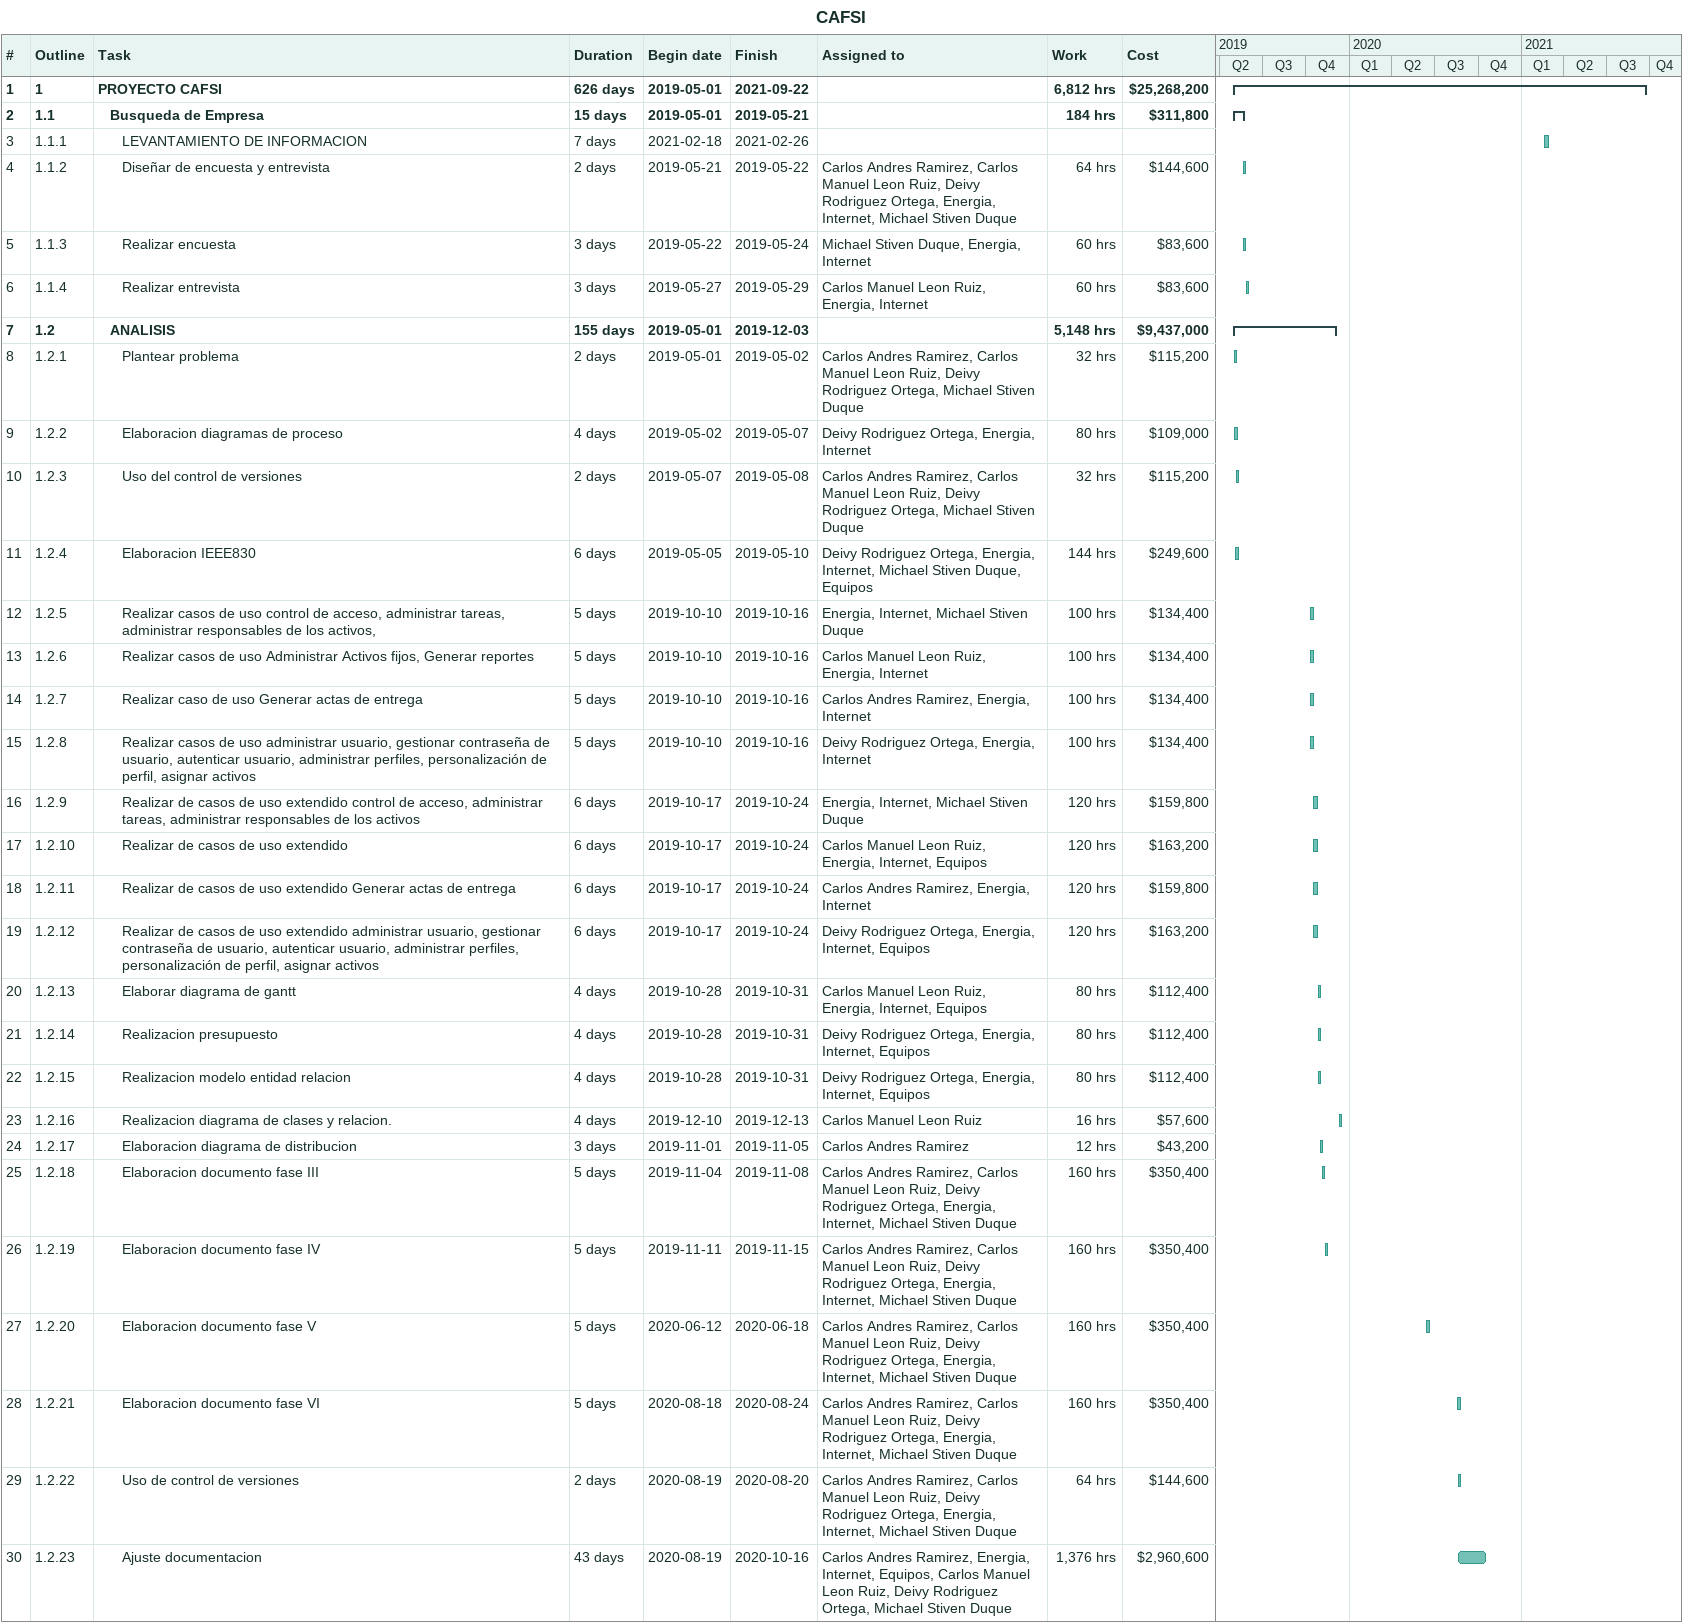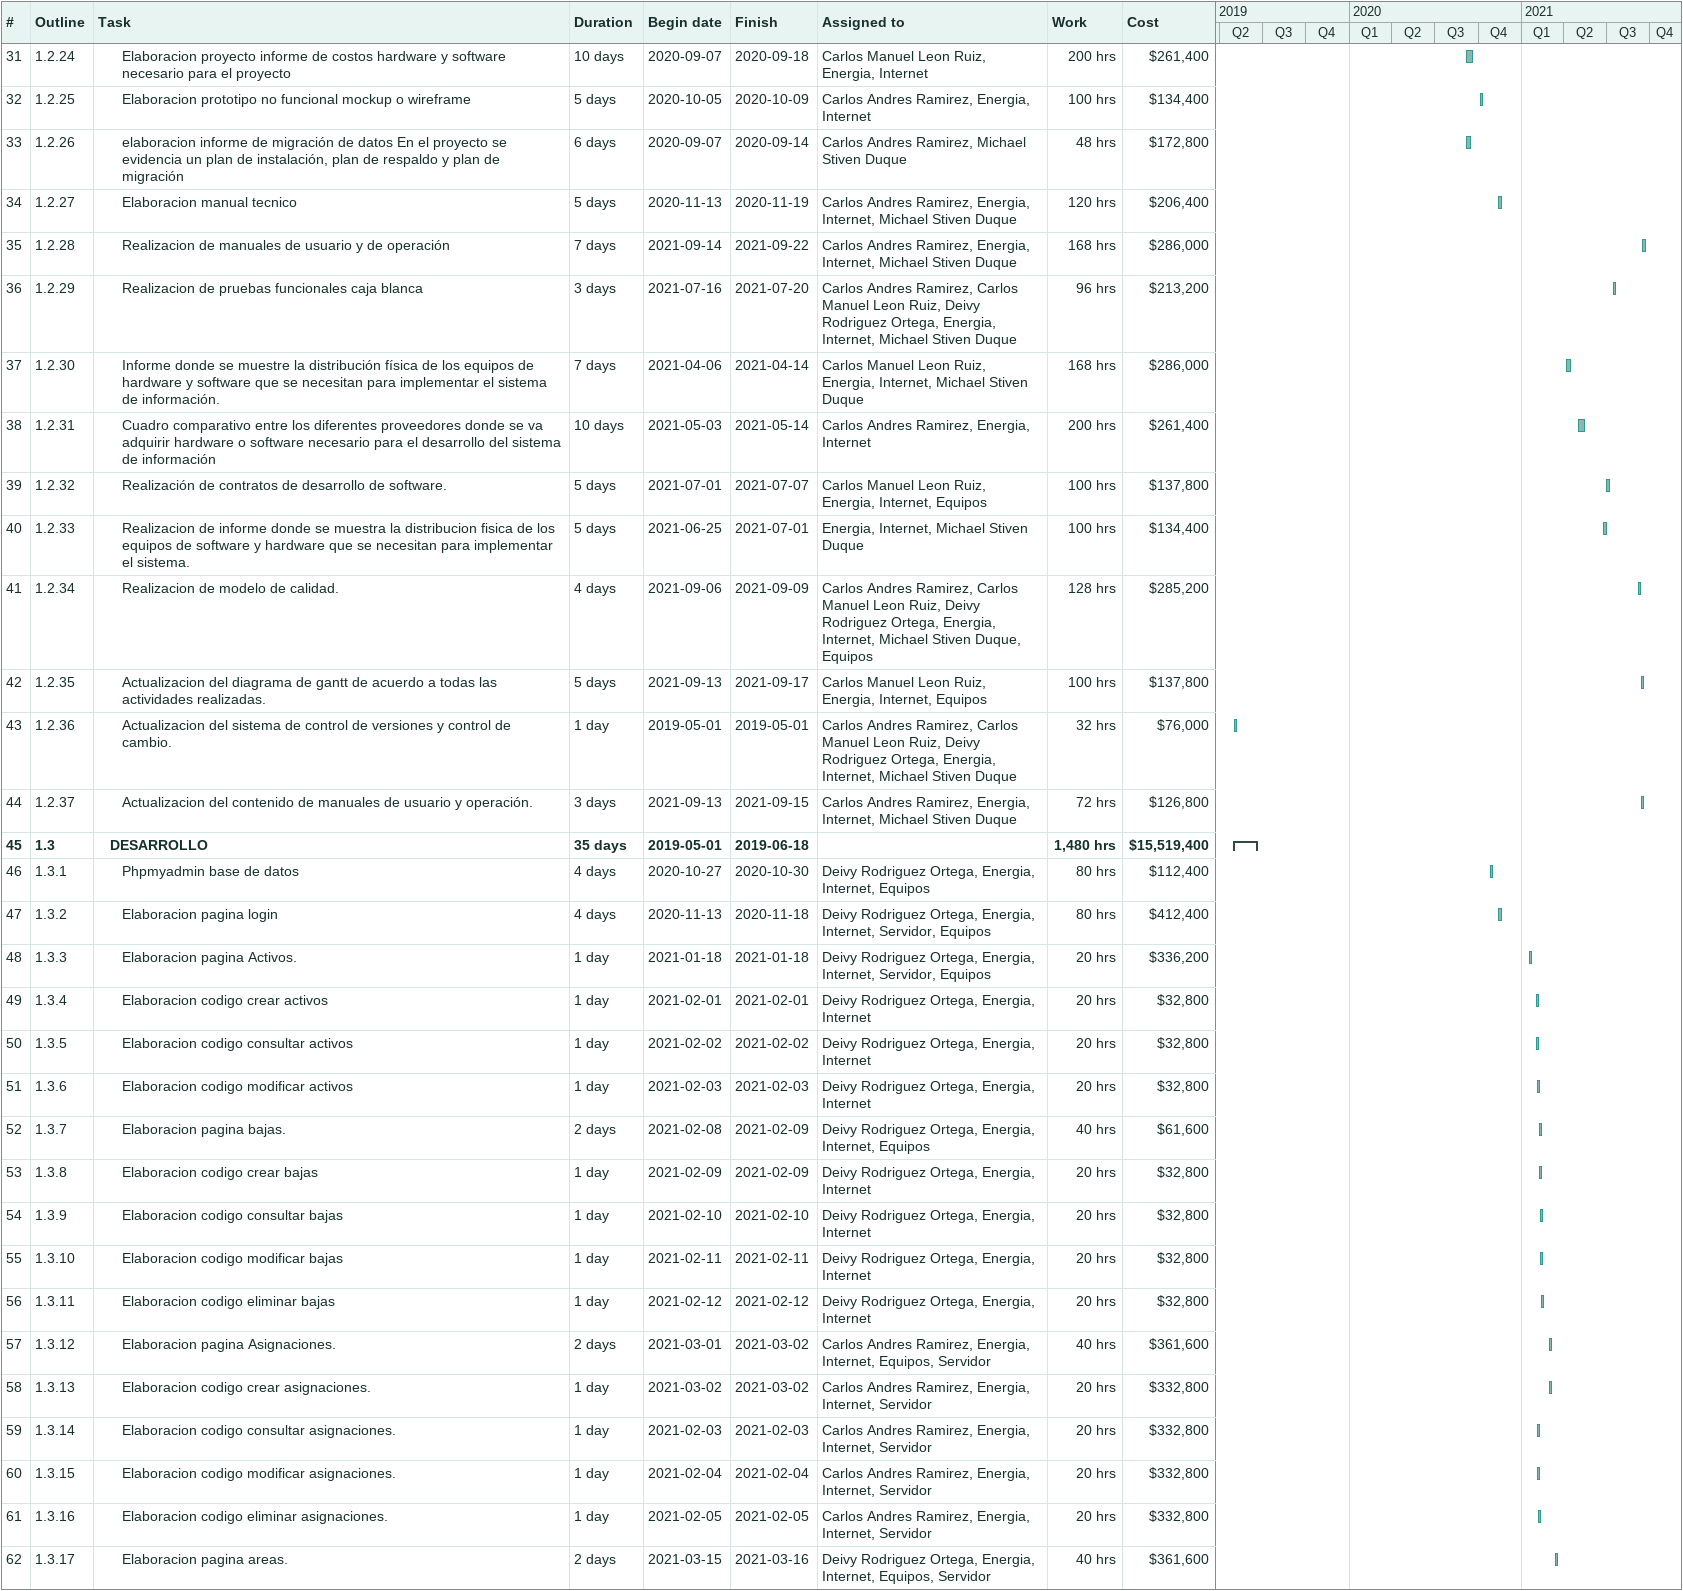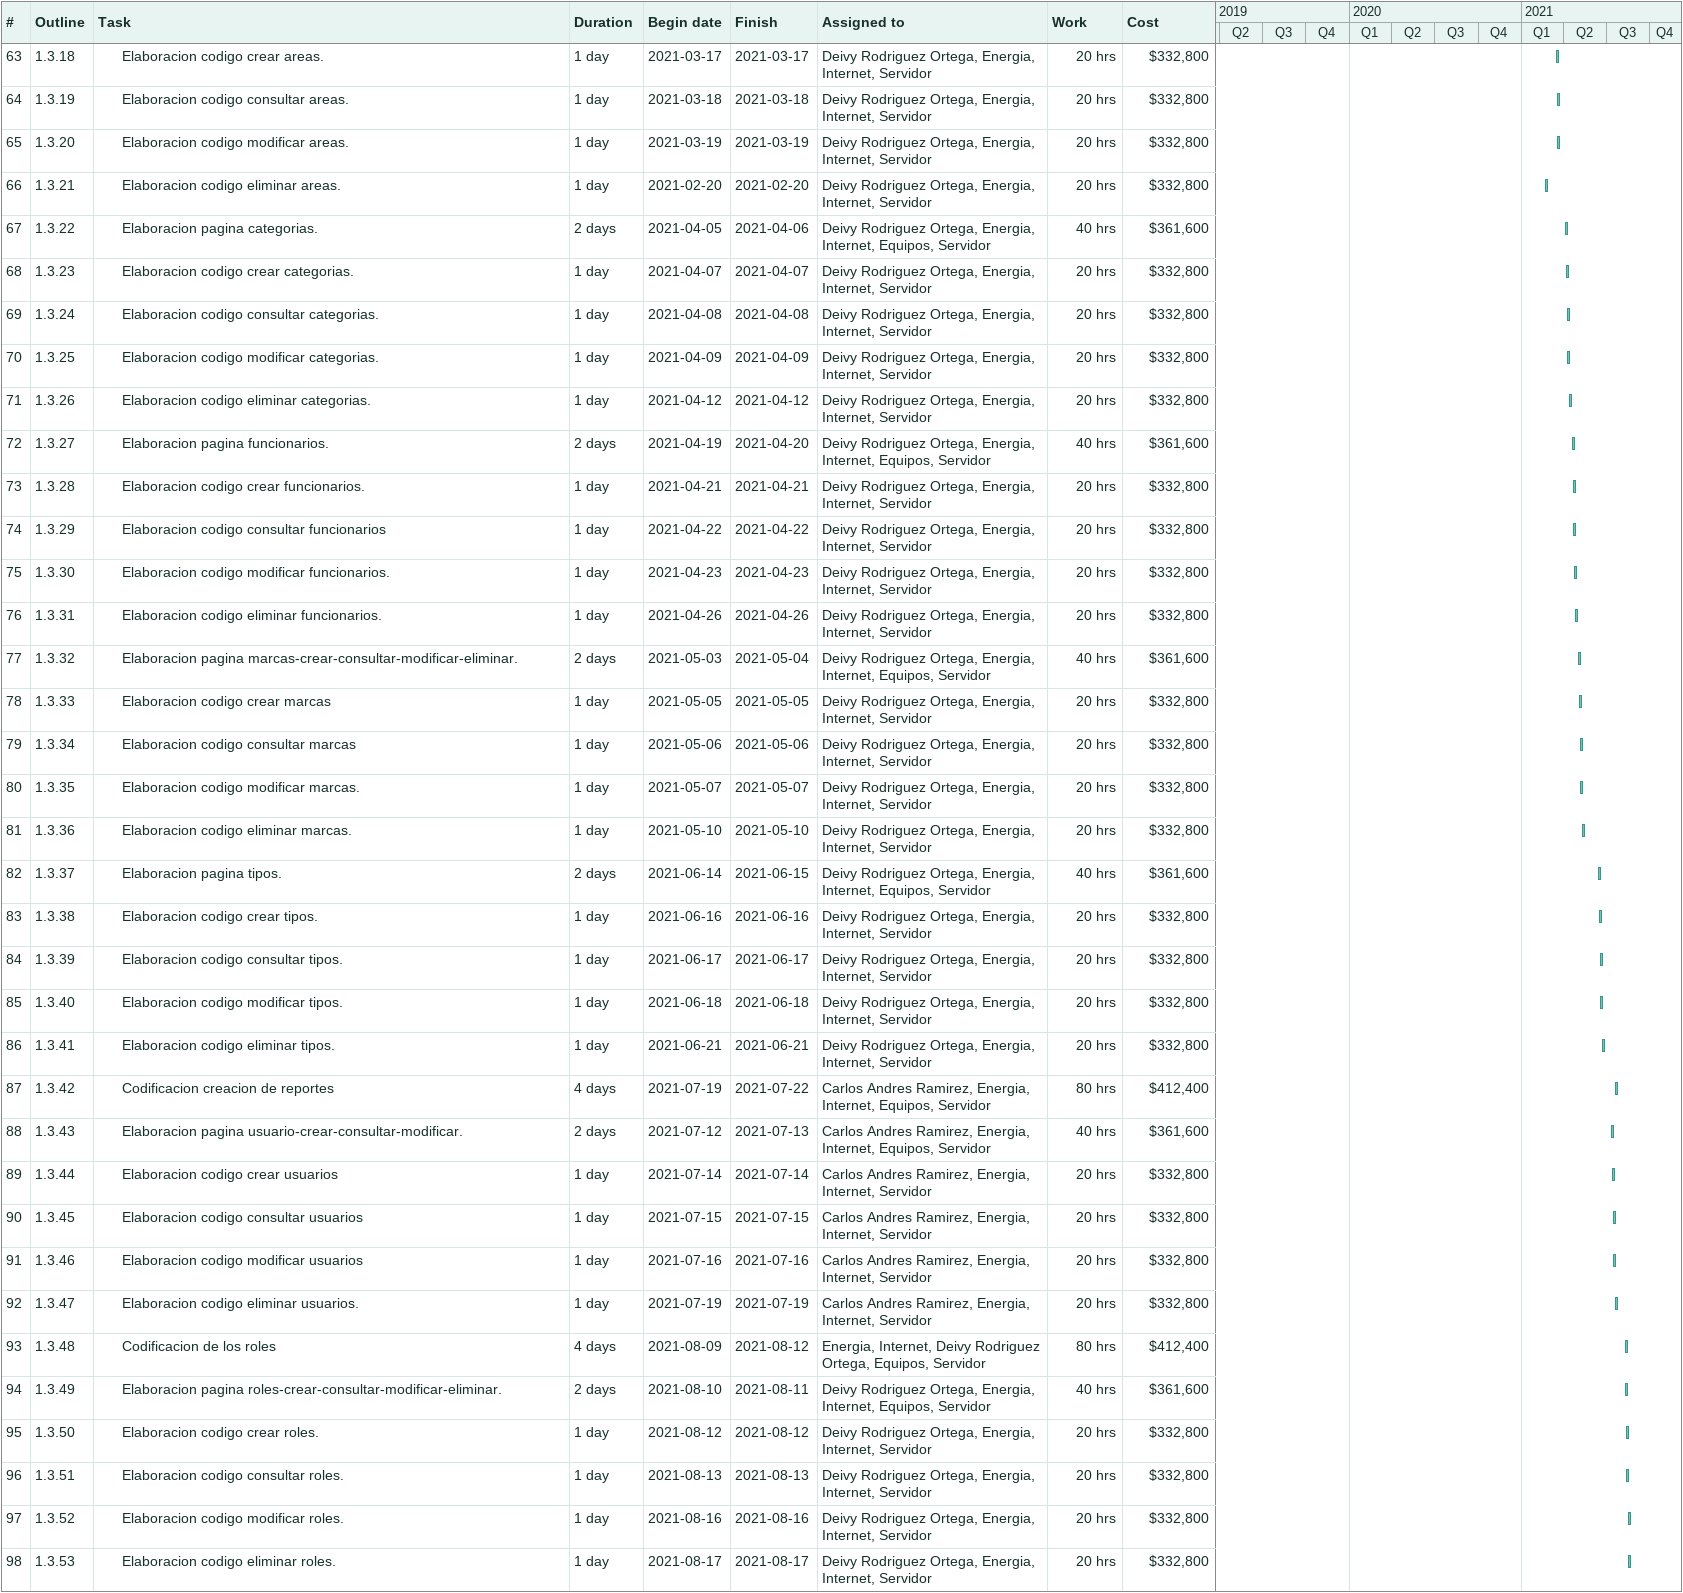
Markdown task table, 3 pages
CAFSI

| ID | WBS | Task | Duration | Start | Finish | Resources | Work (h) | Cost ($) |
|---|---|---|---|---|---|---|---|---|
| 1 | 1 | **PROYECTO CAFSI** | 626d | 2019-05-01 | 2021-09-22 |  | 6812 | 25268200 |
| 2 | 1.1 | **Busqueda de Empresa** | 15d | 2019-05-01 | 2019-05-21 |  | 184 | 311800 |
| 3 | 1.1.1 | LEVANTAMIENTO DE INFORMACION | 7d | 2021-02-18 | 2021-02-26 |  |  |  |
| 4 | 1.1.2 | Diseñar de encuesta y entrevista | 2d | 2019-05-21 | 2019-05-22 | Carlos Andres Ramirez, Carlos Manuel Leon Ruiz, Deivy Rodriguez Ortega, Energia, Internet, Michael Stiven Duque | 64 | 144600 |
| 5 | 1.1.3 | Realizar encuesta | 3d | 2019-05-22 | 2019-05-24 | Michael Stiven Duque, Energia, Internet | 60 | 83600 |
| 6 | 1.1.4 | Realizar entrevista | 3d | 2019-05-27 | 2019-05-29 | Carlos Manuel Leon Ruiz, Energia, Internet | 60 | 83600 |
| 7 | 1.2 | **ANALISIS** | 155d | 2019-05-01 | 2019-12-03 |  | 5148 | 9437000 |
| 8 | 1.2.1 | Plantear problema | 2d | 2019-05-01 | 2019-05-02 | Carlos Andres Ramirez, Carlos Manuel Leon Ruiz, Deivy Rodriguez Ortega, Michael Stiven Duque | 32 | 115200 |
| 9 | 1.2.2 | Elaboracion diagramas de proceso | 4d | 2019-05-02 | 2019-05-07 | Deivy Rodriguez Ortega, Energia, Internet | 80 | 109000 |
| 10 | 1.2.3 | Uso del control de versiones | 2d | 2019-05-07 | 2019-05-08 | Carlos Andres Ramirez, Carlos Manuel Leon Ruiz, Deivy Rodriguez Ortega, Michael Stiven Duque | 32 | 115200 |
| 11 | 1.2.4 | Elaboracion IEEE830 | 6d | 2019-05-05 | 2019-05-10 | Deivy Rodriguez Ortega, Energia, Internet, Michael Stiven Duque, Equipos | 144 | 249600 |
| 12 | 1.2.5 | Realizar casos de uso control de acceso, administrar tareas, administrar responsables de los activos, | 5d | 2019-10-10 | 2019-10-16 | Energia, Internet, Michael Stiven Duque | 100 | 134400 |
| 13 | 1.2.6 | Realizar casos de uso Administrar Activos fijos, Generar reportes | 5d | 2019-10-10 | 2019-10-16 | Carlos Manuel Leon Ruiz, Energia, Internet | 100 | 134400 |
| 14 | 1.2.7 | Realizar caso de uso Generar actas de entrega | 5d | 2019-10-10 | 2019-10-16 | Carlos Andres Ramirez, Energia, Internet | 100 | 134400 |
| 15 | 1.2.8 | Realizar casos de uso administrar usuario, gestionar contraseña de usuario, autenticar usuario, administrar perfiles, personalización de perfil, asignar activos | 5d | 2019-10-10 | 2019-10-16 | Deivy Rodriguez Ortega, Energia, Internet | 100 | 134400 |
| 16 | 1.2.9 | Realizar de casos de uso extendido control de acceso, administrar tareas, administrar responsables de los activos | 6d | 2019-10-17 | 2019-10-24 | Energia, Internet, Michael Stiven Duque | 120 | 159800 |
| 17 | 1.2.10 | Realizar de casos de uso extendido | 6d | 2019-10-17 | 2019-10-24 | Carlos Manuel Leon Ruiz, Energia, Internet, Equipos | 120 | 163200 |
| 18 | 1.2.11 | Realizar de casos de uso extendido Generar actas de entrega | 6d | 2019-10-17 | 2019-10-24 | Carlos Andres Ramirez, Energia, Internet | 120 | 159800 |
| 19 | 1.2.12 | Realizar de casos de uso extendido administrar usuario, gestionar contraseña de usuario, autenticar usuario, administrar perfiles, personalización de perfil, asignar activos | 6d | 2019-10-17 | 2019-10-24 | Deivy Rodriguez Ortega, Energia, Internet, Equipos | 120 | 163200 |
| 20 | 1.2.13 | Elaborar diagrama de gantt | 4d | 2019-10-28 | 2019-10-31 | Carlos Manuel Leon Ruiz, Energia, Internet, Equipos | 80 | 112400 |
| 21 | 1.2.14 | Realizacion presupuesto | 4d | 2019-10-28 | 2019-10-31 | Deivy Rodriguez Ortega, Energia, Internet, Equipos | 80 | 112400 |
| 22 | 1.2.15 | Realizacion modelo entidad relacion | 4d | 2019-10-28 | 2019-10-31 | Deivy Rodriguez Ortega, Energia, Internet, Equipos | 80 | 112400 |
| 23 | 1.2.16 | Realizacion diagrama de clases y relacion. | 4d | 2019-12-10 | 2019-12-13 | Carlos Manuel Leon Ruiz | 16 | 57600 |
| 24 | 1.2.17 | Elaboracion diagrama de distribucion | 3d | 2019-11-01 | 2019-11-05 | Carlos Andres Ramirez | 12 | 43200 |
| 25 | 1.2.18 | Elaboracion documento fase III | 5d | 2019-11-04 | 2019-11-08 | Carlos Andres Ramirez, Carlos Manuel Leon Ruiz, Deivy Rodriguez Ortega, Energia, Internet, Michael Stiven Duque | 160 | 350400 |
| 26 | 1.2.19 | Elaboracion documento fase IV | 5d | 2019-11-11 | 2019-11-15 | Carlos Andres Ramirez, Carlos Manuel Leon Ruiz, Deivy Rodriguez Ortega, Energia, Internet, Michael Stiven Duque | 160 | 350400 |
| 27 | 1.2.20 | Elaboracion documento fase V | 5d | 2020-06-12 | 2020-06-18 | Carlos Andres Ramirez, Carlos Manuel Leon Ruiz, Deivy Rodriguez Ortega, Energia, Internet, Michael Stiven Duque | 160 | 350400 |
| 28 | 1.2.21 | Elaboracion documento fase VI | 5d | 2020-08-18 | 2020-08-24 | Carlos Andres Ramirez, Carlos Manuel Leon Ruiz, Deivy Rodriguez Ortega, Energia, Internet, Michael Stiven Duque | 160 | 350400 |
| 29 | 1.2.22 | Uso de control de versiones | 2d | 2020-08-19 | 2020-08-20 | Carlos Andres Ramirez, Carlos Manuel Leon Ruiz, Deivy Rodriguez Ortega, Energia, Internet, Michael Stiven Duque | 64 | 144600 |
| 30 | 1.2.23 | Ajuste documentacion | 43d | 2020-08-19 | 2020-10-16 | Carlos Andres Ramirez, Energia, Internet, Equipos, Carlos Manuel Leon Ruiz, Deivy Rodriguez Ortega, Michael Stiven Duque | 1376 | 2960600 |
| 31 | 1.2.24 | Elaboracion proyecto informe de costos hardware y software necesario para el proyecto | 10d | 2020-09-07 | 2020-09-18 | Carlos Manuel Leon Ruiz, Energia, Internet | 200 | 261400 |
| 32 | 1.2.25 | Elaboracion prototipo no funcional mockup o wireframe | 5d | 2020-10-05 | 2020-10-09 | Carlos Andres Ramirez, Energia, Internet | 100 | 134400 |
| 33 | 1.2.26 | elaboracion informe de migración de datos En el proyecto se evidencia un plan de instalación, plan de respaldo y plan de migración | 6d | 2020-09-07 | 2020-09-14 | Carlos Andres Ramirez, Michael Stiven Duque | 48 | 172800 |
| 34 | 1.2.27 | Elaboracion manual tecnico | 5d | 2020-11-13 | 2020-11-19 | Carlos Andres Ramirez, Energia, Internet, Michael Stiven Duque | 120 | 206400 |
| 35 | 1.2.28 | Realizacion de manuales de usuario y de operación | 7d | 2021-09-14 | 2021-09-22 | Carlos Andres Ramirez, Energia, Internet, Michael Stiven Duque | 168 | 286000 |
| 36 | 1.2.29 | Realizacion de pruebas funcionales caja blanca | 3d | 2021-07-16 | 2021-07-20 | Carlos Andres Ramirez, Carlos Manuel Leon Ruiz, Deivy Rodriguez Ortega, Energia, Internet, Michael Stiven Duque | 96 | 213200 |
| 37 | 1.2.30 | Informe donde se muestre la distribución física de los equipos de hardware y software que se necesitan para implementar el sistema de información. | 7d | 2021-04-06 | 2021-04-14 | Carlos Manuel Leon Ruiz, Energia, Internet, Michael Stiven Duque | 168 | 286000 |
| 38 | 1.2.31 | Cuadro comparativo entre los diferentes proveedores donde se va adquirir hardware o software necesario para el desarrollo del sistema de información | 10d | 2021-05-03 | 2021-05-14 | Carlos Andres Ramirez, Energia, Internet | 200 | 261400 |
| 39 | 1.2.32 | Realización de contratos de desarrollo de software. | 5d | 2021-07-01 | 2021-07-07 | Carlos Manuel Leon Ruiz, Energia, Internet, Equipos | 100 | 137800 |
| 40 | 1.2.33 | Realizacion de informe donde se muestra la distribucion fisica de los equipos de software y hardware que se necesitan para implementar el sistema. | 5d | 2021-06-25 | 2021-07-01 | Energia, Internet, Michael Stiven Duque | 100 | 134400 |
| 41 | 1.2.34 | Realizacion de modelo de calidad. | 4d | 2021-09-06 | 2021-09-09 | Carlos Andres Ramirez, Carlos Manuel Leon Ruiz, Deivy Rodriguez Ortega, Energia, Internet, Michael Stiven Duque, Equipos | 128 | 285200 |
| 42 | 1.2.35 | Actualizacion del diagrama de gantt de acuerdo a todas las actividades realizadas. | 5d | 2021-09-13 | 2021-09-17 | Carlos Manuel Leon Ruiz, Energia, Internet, Equipos | 100 | 137800 |
| 43 | 1.2.36 | Actualizacion del sistema de control de versiones y control de cambio. | 1d | 2019-05-01 | 2019-05-01 | Carlos Andres Ramirez, Carlos Manuel Leon Ruiz, Deivy Rodriguez Ortega, Energia, Internet, Michael Stiven Duque | 32 | 76000 |
| 44 | 1.2.37 | Actualizacion del contenido de manuales de usuario y operación. | 3d | 2021-09-13 | 2021-09-15 | Carlos Andres Ramirez, Energia, Internet, Michael Stiven Duque | 72 | 126800 |
| 45 | 1.3 | **DESARROLLO** | 35d | 2019-05-01 | 2019-06-18 |  | 1480 | 15519400 |
| 46 | 1.3.1 | Phpmyadmin base de datos | 4d | 2020-10-27 | 2020-10-30 | Deivy Rodriguez Ortega, Energia, Internet, Equipos | 80 | 112400 |
| 47 | 1.3.2 | Elaboracion pagina login | 4d | 2020-11-13 | 2020-11-18 | Deivy Rodriguez Ortega, Energia, Internet, Servidor, Equipos | 80 | 412400 |
| 48 | 1.3.3 | Elaboracion pagina Activos. | 1d | 2021-01-18 | 2021-01-18 | Deivy Rodriguez Ortega, Energia, Internet, Servidor, Equipos | 20 | 336200 |
| 49 | 1.3.4 | Elaboracion codigo crear activos | 1d | 2021-02-01 | 2021-02-01 | Deivy Rodriguez Ortega, Energia, Internet | 20 | 32800 |
| 50 | 1.3.5 | Elaboracion codigo consultar activos | 1d | 2021-02-02 | 2021-02-02 | Deivy Rodriguez Ortega, Energia, Internet | 20 | 32800 |
| 51 | 1.3.6 | Elaboracion codigo modificar activos | 1d | 2021-02-03 | 2021-02-03 | Deivy Rodriguez Ortega, Energia, Internet | 20 | 32800 |
| 52 | 1.3.7 | Elaboracion pagina bajas. | 2d | 2021-02-08 | 2021-02-09 | Deivy Rodriguez Ortega, Energia, Internet, Equipos | 40 | 61600 |
| 53 | 1.3.8 | Elaboracion codigo crear bajas | 1d | 2021-02-09 | 2021-02-09 | Deivy Rodriguez Ortega, Energia, Internet | 20 | 32800 |
| 54 | 1.3.9 | Elaboracion codigo consultar bajas | 1d | 2021-02-10 | 2021-02-10 | Deivy Rodriguez Ortega, Energia, Internet | 20 | 32800 |
| 55 | 1.3.10 | Elaboracion codigo modificar bajas | 1d | 2021-02-11 | 2021-02-11 | Deivy Rodriguez Ortega, Energia, Internet | 20 | 32800 |
| 56 | 1.3.11 | Elaboracion codigo eliminar bajas | 1d | 2021-02-12 | 2021-02-12 | Deivy Rodriguez Ortega, Energia, Internet | 20 | 32800 |
| 57 | 1.3.12 | Elaboracion pagina Asignaciones. | 2d | 2021-03-01 | 2021-03-02 | Carlos Andres Ramirez, Energia, Internet, Equipos, Servidor | 40 | 361600 |
| 58 | 1.3.13 | Elaboracion codigo crear asignaciones. | 1d | 2021-03-02 | 2021-03-02 | Carlos Andres Ramirez, Energia, Internet, Servidor | 20 | 332800 |
| 59 | 1.3.14 | Elaboracion codigo consultar asignaciones. | 1d | 2021-02-03 | 2021-02-03 | Carlos Andres Ramirez, Energia, Internet, Servidor | 20 | 332800 |
| 60 | 1.3.15 | Elaboracion codigo modificar asignaciones. | 1d | 2021-02-04 | 2021-02-04 | Carlos Andres Ramirez, Energia, Internet, Servidor | 20 | 332800 |
| 61 | 1.3.16 | Elaboracion codigo eliminar asignaciones. | 1d | 2021-02-05 | 2021-02-05 | Carlos Andres Ramirez, Energia, Internet, Servidor | 20 | 332800 |
| 62 | 1.3.17 | Elaboracion pagina areas. | 2d | 2021-03-15 | 2021-03-16 | Deivy Rodriguez Ortega, Energia, Internet, Equipos, Servidor | 40 | 361600 |
| 63 | 1.3.18 | Elaboracion codigo crear areas. | 1d | 2021-03-17 | 2021-03-17 | Deivy Rodriguez Ortega, Energia, Internet, Servidor | 20 | 332800 |
| 64 | 1.3.19 | Elaboracion codigo consultar areas. | 1d | 2021-03-18 | 2021-03-18 | Deivy Rodriguez Ortega, Energia, Internet, Servidor | 20 | 332800 |
| 65 | 1.3.20 | Elaboracion codigo modificar areas. | 1d | 2021-03-19 | 2021-03-19 | Deivy Rodriguez Ortega, Energia, Internet, Servidor | 20 | 332800 |
| 66 | 1.3.21 | Elaboracion codigo eliminar areas. | 1d | 2021-02-20 | 2021-02-20 | Deivy Rodriguez Ortega, Energia, Internet, Servidor | 20 | 332800 |
| 67 | 1.3.22 | Elaboracion pagina categorias. | 2d | 2021-04-05 | 2021-04-06 | Deivy Rodriguez Ortega, Energia, Internet, Equipos, Servidor | 40 | 361600 |
| 68 | 1.3.23 | Elaboracion codigo crear categorias. | 1d | 2021-04-07 | 2021-04-07 | Deivy Rodriguez Ortega, Energia, Internet, Servidor | 20 | 332800 |
| 69 | 1.3.24 | Elaboracion codigo consultar categorias. | 1d | 2021-04-08 | 2021-04-08 | Deivy Rodriguez Ortega, Energia, Internet, Servidor | 20 | 332800 |
| 70 | 1.3.25 | Elaboracion codigo modificar categorias. | 1d | 2021-04-09 | 2021-04-09 | Deivy Rodriguez Ortega, Energia, Internet, Servidor | 20 | 332800 |
| 71 | 1.3.26 | Elaboracion codigo eliminar categorias. | 1d | 2021-04-12 | 2021-04-12 | Deivy Rodriguez Ortega, Energia, Internet, Servidor | 20 | 332800 |
| 72 | 1.3.27 | Elaboracion pagina funcionarios. | 2d | 2021-04-19 | 2021-04-20 | Deivy Rodriguez Ortega, Energia, Internet, Equipos, Servidor | 40 | 361600 |
| 73 | 1.3.28 | Elaboracion codigo crear funcionarios. | 1d | 2021-04-21 | 2021-04-21 | Deivy Rodriguez Ortega, Energia, Internet, Servidor | 20 | 332800 |
| 74 | 1.3.29 | Elaboracion codigo consultar funcionarios | 1d | 2021-04-22 | 2021-04-22 | Deivy Rodriguez Ortega, Energia, Internet, Servidor | 20 | 332800 |
| 75 | 1.3.30 | Elaboracion codigo modificar funcionarios. | 1d | 2021-04-23 | 2021-04-23 | Deivy Rodriguez Ortega, Energia, Internet, Servidor | 20 | 332800 |
| 76 | 1.3.31 | Elaboracion codigo eliminar funcionarios. | 1d | 2021-04-26 | 2021-04-26 | Deivy Rodriguez Ortega, Energia, Internet, Servidor | 20 | 332800 |
| 77 | 1.3.32 | Elaboracion pagina marcas-crear-consultar-modificar-eliminar. | 2d | 2021-05-03 | 2021-05-04 | Deivy Rodriguez Ortega, Energia, Internet, Equipos, Servidor | 40 | 361600 |
| 78 | 1.3.33 | Elaboracion codigo crear marcas | 1d | 2021-05-05 | 2021-05-05 | Deivy Rodriguez Ortega, Energia, Internet, Servidor | 20 | 332800 |
| 79 | 1.3.34 | Elaboracion codigo consultar marcas | 1d | 2021-05-06 | 2021-05-06 | Deivy Rodriguez Ortega, Energia, Internet, Servidor | 20 | 332800 |
| 80 | 1.3.35 | Elaboracion codigo modificar marcas. | 1d | 2021-05-07 | 2021-05-07 | Deivy Rodriguez Ortega, Energia, Internet, Servidor | 20 | 332800 |
| 81 | 1.3.36 | Elaboracion codigo eliminar marcas. | 1d | 2021-05-10 | 2021-05-10 | Deivy Rodriguez Ortega, Energia, Internet, Servidor | 20 | 332800 |
| 82 | 1.3.37 | Elaboracion pagina tipos. | 2d | 2021-06-14 | 2021-06-15 | Deivy Rodriguez Ortega, Energia, Internet, Equipos, Servidor | 40 | 361600 |
| 83 | 1.3.38 | Elaboracion codigo crear tipos. | 1d | 2021-06-16 | 2021-06-16 | Deivy Rodriguez Ortega, Energia, Internet, Servidor | 20 | 332800 |
| 84 | 1.3.39 | Elaboracion codigo consultar tipos. | 1d | 2021-06-17 | 2021-06-17 | Deivy Rodriguez Ortega, Energia, Internet, Servidor | 20 | 332800 |
| 85 | 1.3.40 | Elaboracion codigo modificar tipos. | 1d | 2021-06-18 | 2021-06-18 | Deivy Rodriguez Ortega, Energia, Internet, Servidor | 20 | 332800 |
| 86 | 1.3.41 | Elaboracion codigo eliminar tipos. | 1d | 2021-06-21 | 2021-06-21 | Deivy Rodriguez Ortega, Energia, Internet, Servidor | 20 | 332800 |
| 87 | 1.3.42 | Codificacion creacion de reportes | 4d | 2021-07-19 | 2021-07-22 | Carlos Andres Ramirez, Energia, Internet, Equipos, Servidor | 80 | 412400 |
| 88 | 1.3.43 | Elaboracion pagina usuario-crear-consultar-modificar. | 2d | 2021-07-12 | 2021-07-13 | Carlos Andres Ramirez, Energia, Internet, Equipos, Servidor | 40 | 361600 |
| 89 | 1.3.44 | Elaboracion codigo crear usuarios | 1d | 2021-07-14 | 2021-07-14 | Carlos Andres Ramirez, Energia, Internet, Servidor | 20 | 332800 |
| 90 | 1.3.45 | Elaboracion codigo consultar usuarios | 1d | 2021-07-15 | 2021-07-15 | Carlos Andres Ramirez, Energia, Internet, Servidor | 20 | 332800 |
| 91 | 1.3.46 | Elaboracion codigo modificar usuarios | 1d | 2021-07-16 | 2021-07-16 | Carlos Andres Ramirez, Energia, Internet, Servidor | 20 | 332800 |
| 92 | 1.3.47 | Elaboracion codigo eliminar usuarios. | 1d | 2021-07-19 | 2021-07-19 | Carlos Andres Ramirez, Energia, Internet, Servidor | 20 | 332800 |
| 93 | 1.3.48 | Codificacion de los roles | 4d | 2021-08-09 | 2021-08-12 | Energia, Internet, Deivy Rodriguez Ortega, Equipos, Servidor | 80 | 412400 |
| 94 | 1.3.49 | Elaboracion pagina roles-crear-consultar-modificar-eliminar. | 2d | 2021-08-10 | 2021-08-11 | Deivy Rodriguez Ortega, Energia, Internet, Equipos, Servidor | 40 | 361600 |
| 95 | 1.3.50 | Elaboracion codigo crear roles. | 1d | 2021-08-12 | 2021-08-12 | Deivy Rodriguez Ortega, Energia, Internet, Servidor | 20 | 332800 |
| 96 | 1.3.51 | Elaboracion codigo consultar roles. | 1d | 2021-08-13 | 2021-08-13 | Deivy Rodriguez Ortega, Energia, Internet, Servidor | 20 | 332800 |
| 97 | 1.3.52 | Elaboracion codigo modificar roles. | 1d | 2021-08-16 | 2021-08-16 | Deivy Rodriguez Ortega, Energia, Internet, Servidor | 20 | 332800 |
| 98 | 1.3.53 | Elaboracion codigo eliminar roles. | 1d | 2021-08-17 | 2021-08-17 | Deivy Rodriguez Ortega, Energia, Internet, Servidor | 20 | 332800 |
